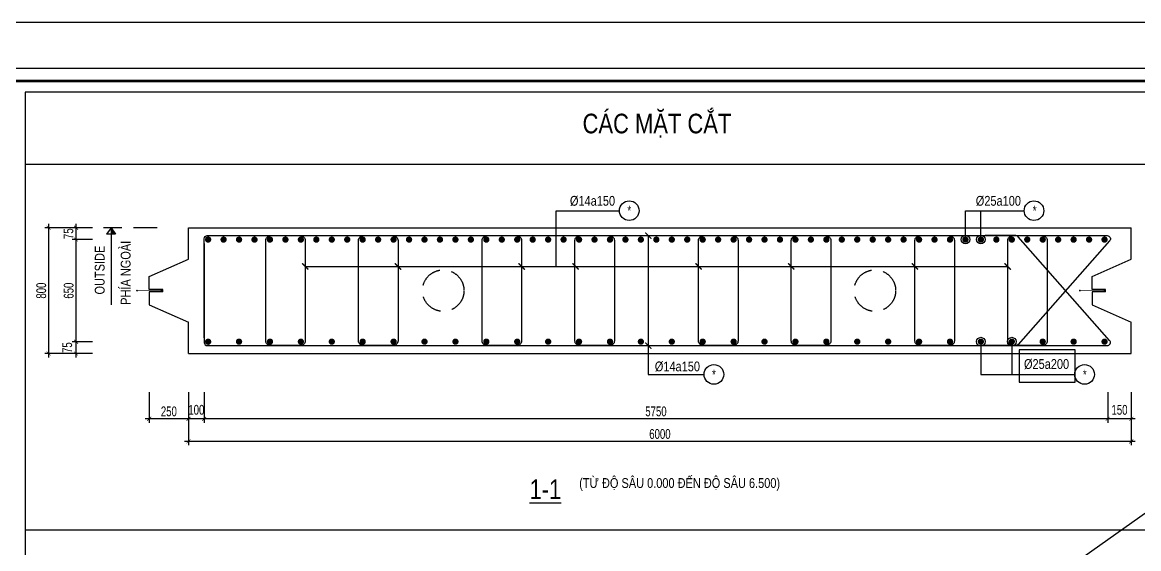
# Model space of a CAD drawing. Extents: x 21 to 2225438, y -14 to 594976.
# Drawn here: x 2213866 to 2220970, y 591625 to 594976 of the extents above; entities that cross this region are included whole.
import ezdxf
from ezdxf.enums import TextEntityAlignment as Align

# ---------------------------------------------------------------- set-up
doc = ezdxf.new("R2010")
doc.units = 0
doc.header["$LTSCALE"] = 1000
doc.header["$MEASUREMENT"] = 0
doc.header["$PDMODE"] = 3
doc.linetypes.add('HIDDEN', pattern=[0.375, 0.25, -0.125])
doc.layers.get('0').update_dxf_attribs({"linetype": 'CONTINUOUS'})
doc.layers.get('Defpoints').update_dxf_attribs({"linetype": 'CONTINUOUS'})
for name, color, linetype in [('CDC-KHUNGTEN', 7, 'CONTINUOUS'), ('CDC.02.DIM', 1, 'CONTINUOUS'), ('CDC.03.BORDER', 3, 'CONTINUOUS'), ('CDC.04.HIDDEN', 8, 'HIDDEN'), ('CDC.05.STEEL', 4, 'CONTINUOUS'), ('CDC.06.TEXT', 2, 'CONTINUOUS'), ('CDC.11.NOTE', 8, 'CONTINUOUS'), ('CDC.14.STEELNUM', 9, 'CONTINUOUS'), ('CDC.15.NOPLOT', 87, 'CONTINUOUS')]:
    doc.layers.add(name, color=color, linetype=linetype)
doc.layers.add('KCS_Plotter', color=11, linetype='CONTINUOUS', plot=False)
doc.styles.add('ARIAL', font='arial.ttf', dxfattribs={"width": 0.6})
doc.styles.add('SMTEXT', font='arial.ttf', dxfattribs={"width": 0.7})
doc.dimstyles.new('DIM25', dxfattribs={"dimscale": 25, "dimtxt": 2.5, "dimasz": 1, "dimexe": 1, "dimexo": 0, "dimgap": 0.6, "dimtad": 1, "dimdec": 0, "dimzin": 13, "dimdsep": 46, "dimtxsty": 'SMTEXT', "dimblk": 'ARCHTICK', "dimblk1": 'ARCHTICK', "dimblk2": 'DOT', "dimcen": 0, "dimdle": 1, "dimclrd": 1, "dimclre": 1, "dimclrt": 2, "dimadec": 0, "dimazin": 0, "dimtfac": 1, "dimtdec": 0, "dimtix": 1, "dimtmove": 2, "dimatfit": 3, "dimldrblk": 'DOT', "dimfxl": 1, "dimtolj": 1, "dimtzin": 13, "dimarcsym": 0})

# ---------------------------------------------------------------- blocks, each defined once
blk = doc.blocks.new('_ARCHTICK')
at = {"color": 0, "linetype": 'ByBlock', "const_width": 0.15}
blk.add_lwpolyline([(-0.5, -0.5), (0.5, 0.5)], dxfattribs=at)
blk = doc.blocks.new('*D105')
at = {"layer": 'CDC.02.DIM', "color": 1, "lineweight": -2, "transparency": 16777216}
for p, q in [((2214033.8, 593693.1), (2214033.8, 592843.1)), ((2214313.1, 593668.1), (2214008.8, 593668.1)), ((2214313.1, 592868.1), (2214008.8, 592868.1))]:
    blk.add_line(p, q, dxfattribs=at)
at = {"layer": 'Defpoints', "color": 0, "transparency": 16777216}
for p in [(2214313.1, 593668.1), (2214033.8, 592868.1), (2214313.1, 592868.1)]:
    blk.add_point(p, dxfattribs=at)
at = {"layer": 'CDC.02.DIM', "color": 1, "lineweight": -2, "transparency": 16777216, "xscale": 25, "yscale": 25, "zscale": 25}
for p, rotation in [((2214033.8, 593668.1), 90), ((2214033.8, 592868.1), 270)]:
    blk.add_blockref('_ARCHTICK', p, dxfattribs=dict(at, rotation=rotation))
at = {"layer": 'CDC.02.DIM', "color": 2, "transparency": 16777216, "insert": (2213986.8, 593268.1), "char_height": 62.5, "attachment_point": 5, "rotation": 90, "style": 'SMTEXT'}
blk.add_mtext('\\A1;800', dxfattribs=at)
blk = doc.blocks.new('_Dot')
at = {"color": 0, "linetype": 'ByBlock', "lineweight": -2}
blk.add_line((-0.5, 0), (-1, 0), dxfattribs=at)
at = {"color": 0, "linetype": 'ByBlock', "const_width": 0.5}
blk.add_lwpolyline([(-0.25, 0, 1), (0.25, 0, 1)], format="xyb", close=True, dxfattribs=at)
blk = doc.blocks.new('*D106')
at = {"layer": 'CDC.02.DIM', "color": 1, "lineweight": -2, "transparency": 16777216}
for p, q in [((2214208.5, 592917.6), (2214208.5, 593618.1)), ((2214313.1, 593593.1), (2214183.5, 593593.1)), ((2214313.1, 592942.6), (2214183.5, 592942.6))]:
    blk.add_line(p, q, dxfattribs=at)
at = {"layer": 'Defpoints', "color": 0, "transparency": 16777216}
for p in [(2214208.5, 593593.1), (2214313.1, 593593.1), (2214313.1, 592942.6)]:
    blk.add_point(p, dxfattribs=at)
at = {"layer": 'CDC.02.DIM', "color": 1, "lineweight": -2, "transparency": 16777216, "xscale": 25, "yscale": 25, "zscale": 25}
for p, rotation in [((2214208.5, 593593.1), 90), ((2214208.5, 592942.6), 270)]:
    blk.add_blockref('_ARCHTICK', p, dxfattribs=dict(at, rotation=rotation))
at = {"layer": 'CDC.02.DIM', "color": 2, "transparency": 16777216, "insert": (2214161.6, 593267.9), "char_height": 62.5, "attachment_point": 5, "rotation": 90, "style": 'SMTEXT'}
blk.add_mtext('\\A1;650', dxfattribs=at)
blk = doc.blocks.new('*D107')
at = {"layer": 'CDC.02.DIM', "color": 1, "lineweight": -2, "transparency": 16777216}
for p, q in [((2214208.5, 593568.1), (2214208.5, 593693.1)), ((2214313.1, 593668.1), (2214183.5, 593668.1)), ((2214313.1, 593593.1), (2214183.5, 593593.1))]:
    blk.add_line(p, q, dxfattribs=at)
at = {"layer": 'Defpoints', "color": 0, "transparency": 16777216}
for p in [(2214208.5, 593668.1), (2214313.1, 593668.1), (2214313.1, 593593.1)]:
    blk.add_point(p, dxfattribs=at)
at = {"layer": 'CDC.02.DIM', "color": 1, "lineweight": -2, "transparency": 16777216, "xscale": 25, "yscale": 25, "zscale": 25}
for p, rotation in [((2214208.5, 593668.1), 90), ((2214208.5, 593593.1), 270)]:
    blk.add_blockref('_ARCHTICK', p, dxfattribs=dict(at, rotation=rotation))
at = {"layer": 'CDC.02.DIM', "color": 2, "transparency": 16777216, "insert": (2214160.1, 593630.6), "char_height": 62.5, "attachment_point": 5, "rotation": 90, "style": 'SMTEXT'}
blk.add_mtext('\\A1;75', dxfattribs=at)
blk = doc.blocks.new('*D108')
at = {"layer": 'CDC.02.DIM', "color": 1, "lineweight": -2, "transparency": 16777216}
for p, q in [((2214313.1, 592942.6), (2214183.5, 592942.6)), ((2214208.5, 592842.7), (2214208.5, 592967.6)), ((2214313.1, 592867.7), (2214183.5, 592867.7))]:
    blk.add_line(p, q, dxfattribs=at)
at = {"layer": 'Defpoints', "color": 0, "transparency": 16777216}
for p in [(2214208.5, 592942.6), (2214313.1, 592942.6), (2214313.1, 592867.7)]:
    blk.add_point(p, dxfattribs=at)
at = {"layer": 'CDC.02.DIM', "color": 1, "lineweight": -2, "transparency": 16777216, "xscale": 25, "yscale": 25, "zscale": 25}
for p, rotation in [((2214208.5, 592942.6), 90), ((2214208.5, 592867.7), 270)]:
    blk.add_blockref('_ARCHTICK', p, dxfattribs=dict(at, rotation=rotation))
at = {"layer": 'CDC.02.DIM', "color": 2, "transparency": 16777216, "insert": (2214152.3, 592905.2), "char_height": 62.5, "attachment_point": 5, "rotation": 90, "style": 'SMTEXT'}
blk.add_mtext('\\A1;75', dxfattribs=at)
blk = doc.blocks.new('A$C06B26F25')
at = {"layer": 'CDC.03.BORDER'}
for p, q in [((704.6, 1583.4), (704.5, 1783.4)), ((954.1, 1474.2), (704.6, 1583.4)), ((954.1, 1390.9), (954.1, 1474.2)), ((868.2, 1375.9), (868.2, 1390.9)), ((868.2, 1390.9), (954.1, 1390.9)), ((868.2, 1375.9), (954.1, 1375.9)), ((954.1, 1375.9), (954.1, 1292.6)), ((954.1, 1292.6), (704.5, 1183.1)), ((704.4, 983.4), (704.5, 1183.1))]:
    blk.add_line(p, q, dxfattribs=at)
at = {"layer": 'CDC.03.BORDER', "const_width": 5.75}
for points in [[(876.5, 1380.5, -1), (876.5, 1386.3, -1)], [(1031.7, 1380.6, -1), (1031.7, 1386.3, -1)]]:
    blk.add_lwpolyline(points, format="xyb", close=True, dxfattribs=at)
at = {"layer": 'CDC.03.BORDER', "const_width": 5}
blk.add_lwpolyline([(1028.8, 1383.3), (879.4, 1383.4)], dxfattribs=at)
blk = doc.blocks.new('*D113')
at = {"layer": 'CDC.02.DIM', "color": 1, "lineweight": -2, "transparency": 16777216}
for p, q in [((2215023.5, 592622.6), (2215023.5, 592427)), ((2220773.4, 592622.6), (2220773.4, 592427)), ((2220798.4, 592452), (2214998.5, 592452))]:
    blk.add_line(p, q, dxfattribs=at)
at = {"layer": 'Defpoints', "color": 0, "transparency": 16777216}
for p in [(2215023.5, 592622.6), (2220773.4, 592622.6), (2215023.5, 592452)]:
    blk.add_point(p, dxfattribs=at)
at = {"layer": 'CDC.02.DIM', "color": 1, "lineweight": -2, "transparency": 16777216, "xscale": 25, "yscale": 25, "zscale": 25, "rotation": 180}
blk.add_blockref('_ARCHTICK', (2215023.5, 592452), dxfattribs=at)
at = {"layer": 'CDC.02.DIM', "color": 1, "lineweight": -2, "transparency": 16777216, "xscale": 25, "yscale": 25, "zscale": 25}
blk.add_blockref('_ARCHTICK', (2220773.4, 592452), dxfattribs=at)
at = {"layer": 'CDC.02.DIM', "color": 2, "transparency": 16777216, "insert": (2217898.5, 592498.9), "char_height": 62.5, "attachment_point": 5, "style": 'SMTEXT'}
blk.add_mtext('\\A1;5750', dxfattribs=at)
blk = doc.blocks.new('*D114')
at = {"layer": 'CDC.02.DIM', "color": 1, "lineweight": -2, "transparency": 16777216}
for p, q in [((2214923.9, 592622.6), (2214923.9, 592427)), ((2215023.5, 592622.6), (2215023.5, 592427)), ((2215048.5, 592452), (2214898.9, 592452))]:
    blk.add_line(p, q, dxfattribs=at)
at = {"layer": 'Defpoints', "color": 0, "transparency": 16777216}
for p in [(2214923.9, 592622.6), (2215023.5, 592622.6), (2214923.9, 592452)]:
    blk.add_point(p, dxfattribs=at)
at = {"layer": 'CDC.02.DIM', "color": 1, "lineweight": -2, "transparency": 16777216, "xscale": 25, "yscale": 25, "zscale": 25, "rotation": 180}
blk.add_blockref('_ARCHTICK', (2214923.9, 592452), dxfattribs=at)
at = {"layer": 'CDC.02.DIM', "color": 1, "lineweight": -2, "transparency": 16777216, "xscale": 25, "yscale": 25, "zscale": 25}
blk.add_blockref('_ARCHTICK', (2215023.5, 592452), dxfattribs=at)
at = {"layer": 'CDC.02.DIM', "color": 2, "transparency": 16777216, "insert": (2214973.7, 592508.9), "char_height": 62.5, "attachment_point": 5, "style": 'SMTEXT'}
blk.add_mtext('\\A1;100', dxfattribs=at)
blk = doc.blocks.new('*D115')
at = {"layer": 'CDC.02.DIM', "color": 1, "lineweight": -2, "transparency": 16777216}
for p, q in [((2214923.9, 592622.6), (2214923.9, 592283.2)), ((2220923.4, 592622.6), (2220923.4, 592283.2)), ((2220948.4, 592308.2), (2214898.9, 592308.2))]:
    blk.add_line(p, q, dxfattribs=at)
at = {"layer": 'Defpoints', "color": 0, "transparency": 16777216}
for p in [(2214923.9, 592622.6), (2220923.4, 592622.6), (2214923.9, 592308.2)]:
    blk.add_point(p, dxfattribs=at)
at = {"layer": 'CDC.02.DIM', "color": 1, "lineweight": -2, "transparency": 16777216, "xscale": 25, "yscale": 25, "zscale": 25, "rotation": 180}
blk.add_blockref('_ARCHTICK', (2214923.9, 592308.2), dxfattribs=at)
at = {"layer": 'CDC.02.DIM', "color": 1, "lineweight": -2, "transparency": 16777216, "xscale": 25, "yscale": 25, "zscale": 25}
blk.add_blockref('_ARCHTICK', (2220923.4, 592308.2), dxfattribs=at)
at = {"layer": 'CDC.02.DIM', "color": 2, "transparency": 16777216, "insert": (2217923.7, 592355.1), "char_height": 62.5, "attachment_point": 5, "style": 'SMTEXT'}
blk.add_mtext('\\A1;6000', dxfattribs=at)
blk = doc.blocks.new('*D116')
at = {"layer": 'CDC.02.DIM', "color": 1, "lineweight": -2, "transparency": 16777216}
for p, q in [((2214673.9, 592622.6), (2214673.9, 592427)), ((2214923.9, 592622.6), (2214923.9, 592427)), ((2214948.9, 592452), (2214648.9, 592452))]:
    blk.add_line(p, q, dxfattribs=at)
at = {"layer": 'Defpoints', "color": 0, "transparency": 16777216}
for p in [(2214673.9, 592622.6), (2214923.9, 592622.6), (2214673.9, 592452)]:
    blk.add_point(p, dxfattribs=at)
at = {"layer": 'CDC.02.DIM', "color": 1, "lineweight": -2, "transparency": 16777216, "xscale": 25, "yscale": 25, "zscale": 25, "rotation": 180}
blk.add_blockref('_ARCHTICK', (2214673.9, 592452), dxfattribs=at)
at = {"layer": 'CDC.02.DIM', "color": 1, "lineweight": -2, "transparency": 16777216, "xscale": 25, "yscale": 25, "zscale": 25}
blk.add_blockref('_ARCHTICK', (2214923.9, 592452), dxfattribs=at)
at = {"layer": 'CDC.02.DIM', "color": 2, "transparency": 16777216, "insert": (2214798.9, 592498.9), "char_height": 62.5, "attachment_point": 5, "style": 'SMTEXT'}
blk.add_mtext('\\A1;250', dxfattribs=at)
blk = doc.blocks.new('*D117')
at = {"layer": 'CDC.02.DIM', "color": 1, "lineweight": -2, "transparency": 16777216}
for p, q in [((2220773.4, 592622.6), (2220773.4, 592427)), ((2220923.4, 592622.6), (2220923.4, 592427)), ((2220948.4, 592452), (2220748.4, 592452))]:
    blk.add_line(p, q, dxfattribs=at)
at = {"layer": 'Defpoints', "color": 0, "transparency": 16777216}
for p in [(2220773.4, 592622.6), (2220923.4, 592622.6), (2220773.4, 592452)]:
    blk.add_point(p, dxfattribs=at)
at = {"layer": 'CDC.02.DIM', "color": 1, "lineweight": -2, "transparency": 16777216, "xscale": 25, "yscale": 25, "zscale": 25, "rotation": 180}
blk.add_blockref('_ARCHTICK', (2220773.4, 592452), dxfattribs=at)
at = {"layer": 'CDC.02.DIM', "color": 1, "lineweight": -2, "transparency": 16777216, "xscale": 25, "yscale": 25, "zscale": 25}
blk.add_blockref('_ARCHTICK', (2220923.4, 592452), dxfattribs=at)
at = {"layer": 'CDC.02.DIM', "color": 2, "transparency": 16777216, "insert": (2220848.4, 592508.9), "char_height": 62.5, "attachment_point": 5, "style": 'SMTEXT'}
blk.add_mtext('\\A1;150', dxfattribs=at)
blk = doc.blocks.new('KHUNG TEN')
at = {"layer": 'CDC-KHUNGTEN', "color": 8}
blk.add_lwpolyline([(75096, 1100), (83000, 1100), (83000, 58300), (3000, 58300), (3000, 1100), (75096, 1100)], dxfattribs=at)
at = {"layer": 'CDC-KHUNGTEN', "color": 255, "lineweight": 60}
blk.add_lwpolyline([(74900, 1400), (74900, 58000), (3300, 58000), (3300, 1400), (74900, 1400)], close=True, dxfattribs=at)
at = {"layer": 'Defpoints', "color": 1, "ltscale": 0.2}
blk.add_lwpolyline([(0, 0), (0, 59400), (84100, 59400), (84100, 0), (0, 0)], close=True, dxfattribs=at)

msp = doc.modelspace()

# ---------------------------------------------------------------- linework, layer by layer
at = {"layer": 'CDC.03.BORDER'}
for p, q in [((2221734.83, 594071.21), (2213885.21, 594071.21)), ((2221734.83, 594071.21), (2213885.21, 594071.21)), ((2214923.44, 593668.09), (2220923.39, 593668.09)), ((2214923.53, 592868.09), (2220923.58, 592868.09))]:
    msp.add_line(p, q, dxfattribs=at)
msp.add_lwpolyline([(2221734.83, 594531.21), (2213885.21, 594531.21), (2213885.21, 579589.07), (2221734.83, 579589.07)], close=True, dxfattribs=at)
msp.add_lwpolyline([(2221734.83, 594531.21), (2213885.21, 594531.21), (2213885.21, 579589.07), (2221734.83, 579589.07)], close=True, dxfattribs=at)
at = {"layer": 'CDC.04.HIDDEN', "ltscale": 0.6}
msp.add_line((2214724.36, 593668.09), (2214383.78, 593668.09), dxfattribs=at)
for centre in [(2216544.8, 593268.09), (2219291.92, 593268.09)]:
    msp.add_circle(centre, 132, dxfattribs=at)
at = {"layer": 'CDC.05.STEEL'}
for points in [[(2215023.51, 592968.09), (2215023.51, 593598.09, -0.4142136), (2215043.51, 593618.09), (2220770.4, 593618.09, -0.6456933), (2220785.41, 593584.87), (2220203.53, 592924.87, -0.2152933), (2220188.53, 592918.09), (2219993.84, 592918.09)], [(2215023.51, 593568.09), (2215023.51, 592938.09, 0.4142136), (2215043.51, 592918.09), (2220770.4, 592918.09, 0.6456933), (2220785.41, 592951.32), (2220203.53, 593611.32, 0.2152933), (2220188.53, 593618.09), (2219993.84, 593618.09)]]:
    msp.add_lwpolyline(points, format="xyb", dxfattribs=at)
for points, const_width in [([(2215055.85, 593600.53, 1), (2215041.71, 593586.39, 1)], 20), ([(2215154.2, 593600.06, 1), (2215140.06, 593585.92, 1)], 20), ([(2215163.32, 593592.99, 1), (2215130.94, 593592.99, 1)], 4.57), ([(2215252.55, 593600.06, 1), (2215238.41, 593585.92, 1)], 20), ([(2215261.67, 593592.99, 1), (2215229.29, 593592.99, 1)], 4.57), ([(2215350.91, 593600.06, 1), (2215336.76, 593585.92, 1)], 20), ([(2215360.02, 593592.99, 1), (2215327.65, 593592.99, 1)], 4.57), ([(2215449.26, 593600.06, 1), (2215435.11, 593585.92, 1)], 20), ([(2215458.37, 593592.99, 1), (2215426, 593592.99, 1)], 4.57), ([(2215547.61, 593600.06, 1), (2215533.46, 593585.92, 1)], 20), ([(2215556.72, 593592.99, 1), (2215524.35, 593592.99, 1)], 4.57), ([(2215645.96, 593600.06, 1), (2215631.82, 593585.92, 1)], 20), ([(2215655.07, 593592.99, 1), (2215622.7, 593592.99, 1)], 4.57), ([(2215744.31, 593600.06, 1), (2215730.17, 593585.92, 1)], 20), ([(2215753.43, 593592.99, 1), (2215721.05, 593592.99, 1)], 4.57), ([(2215842.66, 593600.06, 1), (2215828.52, 593585.92, 1)], 20), ([(2215851.78, 593592.99, 1), (2215819.4, 593592.99, 1)], 4.57), ([(2215941.01, 593600.06, 1), (2215926.87, 593585.92, 1)], 20), ([(2215950.13, 593592.99, 1), (2215917.75, 593592.99, 1)], 4.57), ([(2216039.36, 593600.06, 1), (2216025.22, 593585.92, 1)], 20), ([(2216048.48, 593592.99, 1), (2216016.1, 593592.99, 1)], 4.57), ([(2216137.71, 593600.06, 1), (2216123.57, 593585.92, 1)], 20), ([(2216146.83, 593592.99, 1), (2216114.45, 593592.99, 1)], 4.57), ([(2216236.06, 593600.06, 1), (2216221.92, 593585.92, 1)], 20), ([(2216245.18, 593592.99, 1), (2216212.8, 593592.99, 1)], 4.57), ([(2216334.41, 593600.06, 1), (2216320.27, 593585.92, 1)], 20), ([(2216343.53, 593592.99, 1), (2216311.15, 593592.99, 1)], 4.57), ([(2216432.76, 593600.06, 1), (2216418.62, 593585.92, 1)], 20), ([(2216441.88, 593592.99, 1), (2216409.5, 593592.99, 1)], 4.57), ([(2216531.11, 593600.06, 1), (2216516.97, 593585.92, 1)], 20), ([(2216540.23, 593592.99, 1), (2216507.85, 593592.99, 1)], 4.57), ([(2216629.46, 593600.06, 1), (2216615.32, 593585.92, 1)], 20), ([(2216638.58, 593592.99, 1), (2216606.21, 593592.99, 1)], 4.57), ([(2216727.82, 593600.06, 1), (2216713.67, 593585.92, 1)], 20), ([(2216736.93, 593592.99, 1), (2216704.56, 593592.99, 1)], 4.57), ([(2216826.17, 593600.06, 1), (2216812.02, 593585.92, 1)], 20), ([(2216835.28, 593592.99, 1), (2216802.91, 593592.99, 1)], 4.57), ([(2216924.52, 593600.06, 1), (2216910.37, 593585.92, 1)], 20), ([(2216933.63, 593592.99, 1), (2216901.26, 593592.99, 1)], 4.57), ([(2217022.87, 593600.06, 1), (2217008.73, 593585.92, 1)], 20), ([(2217031.99, 593592.99, 1), (2216999.61, 593592.99, 1)], 4.57), ([(2217121.22, 593600.06, 1), (2217107.08, 593585.92, 1)], 20), ([(2217130.34, 593592.99, 1), (2217097.96, 593592.99, 1)], 4.57), ([(2217219.57, 593600.06, 1), (2217205.43, 593585.92, 1)], 20), ([(2217228.69, 593592.99, 1), (2217196.31, 593592.99, 1)], 4.57), ([(2217317.92, 593600.06, 1), (2217303.78, 593585.92, 1)], 20), ([(2217327.04, 593592.99, 1), (2217294.66, 593592.99, 1)], 4.57), ([(2217416.27, 593600.06, 1), (2217402.13, 593585.92, 1)], 20), ([(2217425.39, 593592.99, 1), (2217393.01, 593592.99, 1)], 4.57), ([(2217514.62, 593600.06, 1), (2217500.48, 593585.92, 1)], 20), ([(2217523.74, 593592.99, 1), (2217491.36, 593592.99, 1)], 4.57), ([(2217612.97, 593600.06, 1), (2217598.83, 593585.92, 1)], 20), ([(2217622.09, 593592.99, 1), (2217589.71, 593592.99, 1)], 4.57), ([(2217711.32, 593600.06, 1), (2217697.18, 593585.92, 1)], 20), ([(2217720.44, 593592.99, 1), (2217688.06, 593592.99, 1)], 4.57), ([(2217809.67, 593600.06, 1), (2217795.53, 593585.92, 1)], 20), ([(2217818.79, 593592.99, 1), (2217786.41, 593592.99, 1)], 4.57), ([(2217908.02, 593600.06, 1), (2217893.88, 593585.92, 1)], 20), ([(2217917.14, 593592.99, 1), (2217884.77, 593592.99, 1)], 4.57), ([(2218006.38, 593600.06, 1), (2217992.23, 593585.92, 1)], 20), ([(2218015.49, 593592.99, 1), (2217983.12, 593592.99, 1)], 4.57), ([(2218104.73, 593600.06, 1), (2218090.58, 593585.92, 1)], 20), ([(2218113.84, 593592.99, 1), (2218081.47, 593592.99, 1)], 4.57), ([(2218203.08, 593600.06, 1), (2218188.93, 593585.92, 1)], 20), ([(2218212.19, 593592.99, 1), (2218179.82, 593592.99, 1)], 4.57), ([(2218301.43, 593600.06, 1), (2218287.29, 593585.92, 1)], 20), ([(2218310.54, 593592.99, 1), (2218278.17, 593592.99, 1)], 4.57), ([(2218399.78, 593600.06, 1), (2218385.64, 593585.92, 1)], 20), ([(2218408.9, 593592.99, 1), (2218376.52, 593592.99, 1)], 4.57), ([(2218498.13, 593600.06, 1), (2218483.99, 593585.92, 1)], 20), ([(2218507.25, 593592.99, 1), (2218474.87, 593592.99, 1)], 4.57), ([(2218596.48, 593600.06, 1), (2218582.34, 593585.92, 1)], 20), ([(2218605.6, 593592.99, 1), (2218573.22, 593592.99, 1)], 4.57), ([(2218694.83, 593600.06, 1), (2218680.69, 593585.92, 1)], 20), ([(2218703.95, 593592.99, 1), (2218671.57, 593592.99, 1)], 4.57), ([(2218793.18, 593600.06, 1), (2218779.04, 593585.92, 1)], 20), ([(2218802.3, 593592.99, 1), (2218769.92, 593592.99, 1)], 4.57), ([(2218891.53, 593600.06, 1), (2218877.39, 593585.92, 1)], 20), ([(2218900.65, 593592.99, 1), (2218868.27, 593592.99, 1)], 4.57), ([(2218989.88, 593600.06, 1), (2218975.74, 593585.92, 1)], 20), ([(2218999, 593592.99, 1), (2218966.62, 593592.99, 1)], 4.57), ([(2219088.23, 593600.06, 1), (2219074.09, 593585.92, 1)], 20), ([(2219097.35, 593592.99, 1), (2219064.97, 593592.99, 1)], 4.57), ([(2219186.58, 593600.06, 1), (2219172.44, 593585.92, 1)], 20), ([(2219195.7, 593592.99, 1), (2219163.32, 593592.99, 1)], 4.57), ([(2219284.94, 593600.06, 1), (2219270.79, 593585.92, 1)], 20), ([(2219294.05, 593592.99, 1), (2219261.68, 593592.99, 1)], 4.57), ([(2219383.29, 593600.06, 1), (2219369.14, 593585.92, 1)], 20), ([(2219392.4, 593592.99, 1), (2219360.03, 593592.99, 1)], 4.57), ([(2219481.64, 593600.06, 1), (2219467.49, 593585.92, 1)], 20), ([(2219490.75, 593592.99, 1), (2219458.38, 593592.99, 1)], 4.57), ([(2219579.99, 593600.06, 1), (2219565.85, 593585.92, 1)], 20), ([(2219589.1, 593592.99, 1), (2219556.73, 593592.99, 1)], 4.57), ([(2219678.34, 593600.06, 1), (2219664.2, 593585.92, 1)], 20), ([(2219687.46, 593592.99, 1), (2219655.08, 593592.99, 1)], 4.57), ([(2219776.69, 593600.06, 1), (2219762.55, 593585.92, 1)], 20), ([(2219785.81, 593592.99, 1), (2219753.43, 593592.99, 1)], 4.57), ([(2219875.04, 593600.06, 1), (2219860.9, 593585.92, 1)], 20), ([(2219884.16, 593592.99, 1), (2219851.78, 593592.99, 1)], 4.57), ([(2219973.39, 593600.06, 1), (2219959.25, 593585.92, 1)], 20), ([(2219982.51, 593592.99, 1), (2219950.13, 593592.99, 1)], 4.57), ([(2220071.74, 593600.06, 1), (2220057.6, 593585.92, 1)], 20), ([(2220080.86, 593592.99, 1), (2220048.48, 593592.99, 1)], 4.57), ([(2220170.09, 593600.06, 1), (2220155.95, 593585.92, 1)], 20), ([(2220179.21, 593592.99, 1), (2220146.83, 593592.99, 1)], 4.57), ([(2220268.44, 593600.06, 1), (2220254.3, 593585.92, 1)], 20), ([(2220277.56, 593592.99, 1), (2220245.18, 593592.99, 1)], 4.57), ([(2220366.79, 593600.06, 1), (2220352.65, 593585.92, 1)], 20), ([(2220375.91, 593592.99, 1), (2220343.53, 593592.99, 1)], 4.57), ([(2220465.14, 593600.06, 1), (2220451, 593585.92, 1)], 20), ([(2220474.26, 593592.99, 1), (2220441.88, 593592.99, 1)], 4.57), ([(2220563.49, 593600.06, 1), (2220549.35, 593585.92, 1)], 20), ([(2220572.61, 593592.99, 1), (2220540.24, 593592.99, 1)], 4.57), ([(2220661.85, 593600.06, 1), (2220647.7, 593585.92, 1)], 20), ([(2220670.96, 593592.99, 1), (2220638.59, 593592.99, 1)], 4.57), ([(2220760.2, 593600.06, 1), (2220746.05, 593585.92, 1)], 20), ([(2220769.31, 593592.99, 1), (2220736.94, 593592.99, 1)], 4.57), ([(2215055.85, 592935.66, -1), (2215041.71, 592949.8, -1)], 20), ([(2215252.55, 592936.13, -1), (2215238.41, 592950.27, -1)], 20), ([(2215261.67, 592943.2, -1), (2215229.29, 592943.2, -1)], 4.57), ([(2215449.26, 592936.13, -1), (2215435.11, 592950.27, -1)], 20), ([(2215458.37, 592943.2, -1), (2215426, 592943.2, -1)], 4.57), ([(2215645.96, 592936.13, -1), (2215631.82, 592950.27, -1)], 20), ([(2215655.07, 592943.2, -1), (2215622.7, 592943.2, -1)], 4.57), ([(2215842.66, 592936.13, -1), (2215828.52, 592950.27, -1)], 20), ([(2215851.78, 592943.2, -1), (2215819.4, 592943.2, -1)], 4.57), ([(2216039.36, 592936.13, -1), (2216025.22, 592950.27, -1)], 20), ([(2216048.48, 592943.2, -1), (2216016.1, 592943.2, -1)], 4.57), ([(2216236.06, 592936.13, -1), (2216221.92, 592950.27, -1)], 20), ([(2216245.18, 592943.2, -1), (2216212.8, 592943.2, -1)], 4.57), ([(2216432.76, 592936.13, -1), (2216418.62, 592950.27, -1)], 20), ([(2216441.88, 592943.2, -1), (2216409.5, 592943.2, -1)], 4.57), ([(2216629.46, 592936.13, -1), (2216615.32, 592950.27, -1)], 20), ([(2216638.58, 592943.2, -1), (2216606.21, 592943.2, -1)], 4.57), ([(2216826.17, 592936.13, -1), (2216812.02, 592950.27, -1)], 20), ([(2216835.28, 592943.2, -1), (2216802.91, 592943.2, -1)], 4.57), ([(2217022.87, 592936.13, -1), (2217008.73, 592950.27, -1)], 20), ([(2217031.99, 592943.2, -1), (2216999.61, 592943.2, -1)], 4.57), ([(2217219.57, 592936.13, -1), (2217205.43, 592950.27, -1)], 20), ([(2217228.69, 592943.2, -1), (2217196.31, 592943.2, -1)], 4.57), ([(2217416.27, 592936.13, -1), (2217402.13, 592950.27, -1)], 20), ([(2217425.39, 592943.2, -1), (2217393.01, 592943.2, -1)], 4.57), ([(2217612.97, 592936.13, -1), (2217598.83, 592950.27, -1)], 20), ([(2217622.09, 592943.2, -1), (2217589.71, 592943.2, -1)], 4.57), ([(2217809.67, 592936.13, -1), (2217795.53, 592950.27, -1)], 20), ([(2217818.79, 592943.2, -1), (2217786.41, 592943.2, -1)], 4.57), ([(2218006.38, 592936.13, -1), (2217992.23, 592950.27, -1)], 20), ([(2218015.49, 592943.2, -1), (2217983.12, 592943.2, -1)], 4.57), ([(2218203.08, 592936.13, -1), (2218188.93, 592950.27, -1)], 20), ([(2218212.19, 592943.2, -1), (2218179.82, 592943.2, -1)], 4.57), ([(2218399.78, 592936.13, -1), (2218385.64, 592950.27, -1)], 20), ([(2218408.9, 592943.2, -1), (2218376.52, 592943.2, -1)], 4.57), ([(2218596.48, 592936.13, -1), (2218582.34, 592950.27, -1)], 20), ([(2218605.6, 592943.2, -1), (2218573.22, 592943.2, -1)], 4.57), ([(2218793.18, 592936.13, -1), (2218779.04, 592950.27, -1)], 20), ([(2218802.3, 592943.2, -1), (2218769.92, 592943.2, -1)], 4.57), ([(2218989.88, 592936.13, -1), (2218975.74, 592950.27, -1)], 20), ([(2218999, 592943.2, -1), (2218966.62, 592943.2, -1)], 4.57), ([(2219186.58, 592936.13, -1), (2219172.44, 592950.27, -1)], 20), ([(2219195.7, 592943.2, -1), (2219163.32, 592943.2, -1)], 4.57), ([(2219383.29, 592936.13, -1), (2219369.14, 592950.27, -1)], 20), ([(2219392.4, 592943.2, -1), (2219360.03, 592943.2, -1)], 4.57), ([(2219579.99, 592936.13, -1), (2219565.85, 592950.27, -1)], 20), ([(2219589.1, 592943.2, -1), (2219556.73, 592943.2, -1)], 4.57), ([(2219776.69, 592936.13, -1), (2219762.55, 592950.27, -1)], 20), ([(2219785.81, 592943.2, -1), (2219753.43, 592943.2, -1)], 4.57), ([(2219973.39, 592936.13, -1), (2219959.25, 592950.27, -1)], 20), ([(2219982.51, 592943.2, -1), (2219950.13, 592943.2, -1)], 4.57), ([(2220170.09, 592936.13, -1), (2220155.95, 592950.27, -1)], 20), ([(2220179.21, 592943.2, -1), (2220146.83, 592943.2, -1)], 4.57), ([(2220366.79, 592936.13, -1), (2220352.65, 592950.27, -1)], 20), ([(2220375.91, 592943.2, -1), (2220343.53, 592943.2, -1)], 4.57), ([(2220563.49, 592936.13, -1), (2220549.35, 592950.27, -1)], 20), ([(2220572.61, 592943.2, -1), (2220540.24, 592943.2, -1)], 4.57), ([(2220760.2, 592936.13, -1), (2220746.05, 592950.27, -1)], 20), ([(2220769.31, 592943.2, -1), (2220736.94, 592943.2, -1)], 4.57)]:
    msp.add_lwpolyline(points, format="xyb", close=True, dxfattribs=dict(at, const_width=const_width))
for points in [[(2215666.98, 593588.09), (2215666.98, 592948.09, -0.4142136), (2215636.98, 592918.09), (2215445.86, 592918.09, -0.4142136), (2215415.86, 592948.09), (2215415.86, 593588.09, -0.4142136), (2215445.86, 593618.09), (2215636.98, 593618.09, -0.4142136)], [(2216257.09, 593588.09), (2216257.09, 592948.09, -0.4142136), (2216227.09, 592918.09), (2216035.96, 592918.09, -0.4142136), (2216005.96, 592948.09), (2216005.96, 593588.09, -0.4142136), (2216035.96, 593618.09), (2216227.09, 593618.09, -0.4142136)], [(2217043.89, 593588.09), (2217043.89, 592948.09, -0.4142136), (2217013.89, 592918.09), (2216822.77, 592918.09, -0.4142136), (2216792.77, 592948.09), (2216792.77, 593588.09, -0.4142136), (2216822.77, 593618.09), (2217013.89, 593618.09, -0.4142136)], [(2217634, 593588.09), (2217634, 592948.09, -0.4142136), (2217604, 592918.09), (2217412.87, 592918.09, -0.4142136), (2217382.87, 592948.09), (2217382.87, 593588.09, -0.4142136), (2217412.87, 593618.09), (2217604, 593618.09, -0.4142136)], [(2218420.81, 593588.09), (2218420.81, 592948.09, -0.4142136), (2218390.81, 592918.09), (2218199.68, 592918.09, -0.4142136), (2218169.68, 592948.09), (2218169.68, 593588.09, -0.4142136), (2218199.68, 593618.09), (2218390.81, 593618.09, -0.4142136)], [(2219010.91, 593588.09), (2219010.91, 592948.09, -0.4142136), (2218980.91, 592918.09), (2218789.78, 592918.09, -0.4142136), (2218759.78, 592948.09), (2218759.78, 593588.09, -0.4142136), (2218789.78, 593618.09), (2218980.91, 593618.09, -0.4142136)], [(2219797.72, 593588.09), (2219797.72, 592948.09, -0.4142136), (2219767.72, 592918.09), (2219576.59, 592918.09, -0.4142136), (2219546.59, 592948.09), (2219546.59, 593588.09, -0.4142136), (2219576.59, 593618.09), (2219767.72, 593618.09, -0.4142136)], [(2220387.82, 593588.09), (2220387.82, 592948.09, -0.4142136), (2220357.82, 592918.09), (2220166.69, 592918.09, -0.4142136), (2220136.69, 592948.09), (2220136.69, 593588.09, -0.4142136), (2220166.69, 593618.09), (2220357.82, 593618.09, -0.4142136)]]:
    msp.add_lwpolyline(points, format="xyb", close=True, dxfattribs=at)
at = {"layer": 'CDC.11.NOTE', "lineweight": -2, "ltscale": 5}
for p, q in [((2217263.84, 593422.17), (2217263.84, 593777.17)), ((2217263.84, 593777.17), (2217665.95, 593777.17)), ((2219867.97, 593777.17), (2220241.53, 593777.17)), ((2219867.97, 593592.99), (2219867.97, 593777.17)), ((2219966.32, 593592.99), (2219966.32, 593777.17)), ((2217850.01, 593618.09), (2217850.01, 592734.46)), ((2215666.98, 593422.17), (2220136.69, 593422.17)), ((2219966.32, 592943.2), (2219966.32, 592734.46)), ((2220163.02, 592943.2), (2220163.02, 592734.46)), ((2217850.01, 592734.46), (2218204.86, 592734.46)), ((2219966.32, 592734.46), (2220563.64, 592734.46))]:
    msp.add_line(p, q, dxfattribs=at)
at = {"layer": 'CDC.11.NOTE'}
for p, q in [((2214430.85, 593668.09), (2214401.85, 593626.71)), ((2214459.85, 593626.71), (2214401.85, 593626.71)), ((2214430.85, 593668.09), (2214459.85, 593626.71)), ((2214430.85, 593668.09), (2214430.85, 593176.66))]:
    msp.add_line(p, q, dxfattribs=at)
for points in [[(2217830.1, 593638, 8.4, 8.4, 0), (2217869.92, 593598.19, 12, 12, 0)], [(2215647.08, 593442.07, 8.4, 8.4, 0), (2215686.89, 593402.26, 12, 12, 0)], [(2216237.18, 593442.07, 8.4, 8.4, 0), (2216277, 593402.26, 12, 12, 0)], [(2217023.99, 593442.07, 8.4, 8.4, 0), (2217063.8, 593402.26, 12, 12, 0)], [(2217367.15, 593442.07, 8.4, 8.4, 0), (2217406.97, 593402.26, 12, 12, 0)], [(2218149.77, 593442.07, 8.4, 8.4, 0), (2218189.59, 593402.26, 12, 12, 0)], [(2218739.88, 593442.07, 8.4, 8.4, 0), (2218779.69, 593402.26, 12, 12, 0)], [(2219526.68, 593442.07, 8.4, 8.4, 0), (2219566.5, 593402.26, 12, 12, 0)], [(2220116.79, 593442.07, 8.4, 8.4, 0), (2220156.6, 593402.26, 12, 12, 0)], [(2217830.1, 592938, 8.4, 8.4, 0), (2217869.92, 592898.19, 12, 12, 0)]]:
    msp.add_lwpolyline(points, format="xyseb", dxfattribs=at)
at = {"layer": 'CDC.11.NOTE', "lineweight": -2, "ltscale": 5}
for centre in [(2219867.97, 593592.99), (2219966.32, 593592.99), (2219966.32, 592943.2), (2220163.02, 592943.2)]:
    msp.add_circle(centre, 27.56, dxfattribs=at)
at = {"layer": 'CDC.11.NOTE'}
msp.add_solid([(2214459.85, 593626.71), (2214430.85, 593668.09), (2214430.85, 593626.71), (2214430.85, 593668.09)], dxfattribs=at)
at = {"layer": 'CDC.14.STEELNUM'}
for centre in [(2217728.45, 593777.17), (2220304.03, 593777.17), (2218267.36, 592734.46), (2220626.14, 592734.46)]:
    msp.add_circle(centre, 62.5, dxfattribs=at)
at = {"layer": 'CDC.15.NOPLOT'}
msp.add_line((2221734.83, 591742.83), (2213885.21, 591742.83), dxfattribs=at)
at = {"layer": 'Defpoints', "linetype": 'HIDDEN'}
msp.add_line((2221734.83, 591742.83), (2213885.21, 591742.83), dxfattribs=at)
msp.add_line((2221734.83, 591742.83), (2213885.21, 591742.83), dxfattribs=at)
msp.add_line((2221734.83, 591742.83), (2213885.21, 591742.83), dxfattribs=at)
msp.add_line((2221734.83, 591742.83), (2213885.21, 591742.83), dxfattribs=at)
at = {"layer": 'Defpoints', "color": 1}
msp.add_lwpolyline([(2220209.35, 592685.24), (2220566.43, 592685.24), (2220566.43, 592892.2), (2220209.35, 592892.2)], close=True, dxfattribs=at)
at = {"layer": 'KCS_Plotter'}
msp.add_line((2225437.82, 594976.42), (2202968.82, 579106.52), dxfattribs=at)

# ---------------------------------------------------------------- block references
at = {"layer": 'CDC.05.STEEL', "xscale": -1}
for p in [(2215628.04, 591884.7), (2221628, 591884.7)]:
    msp.add_blockref('A$C06B26F25', p, dxfattribs=at)
at = {"layer": 'CDC.06.TEXT', "xscale": 0.267170035669908, "yscale": 0.267170035669908, "zscale": 0.267170035669908}
msp.add_blockref('KHUNG TEN', (2202968.82, 579106.52), dxfattribs=at)

# ---------------------------------------------------------------- texts
at = {"layer": 'CDC.06.TEXT', "style": 'ARIAL', "width": 0.8}
msp.add_text('CÁC MẶT CẮT', height=125, dxfattribs=at).set_placement((2217904.96, 594269.51), align=Align.CENTER)
for s, height, p in [('%%C14a150', 62.5, (2217494.76, 593839.9)), ('%%C25a100', 62.5, (2220077.5, 593839.9)), ('%%C25a200', 62.5, (2220384.07, 592800.98)), ('%%C14a150', 62.5, (2218035.08, 592785.65)), ('%%U1-1', 125, (2217194.89, 592003.7)), ('(TỪ ĐỘ SÂU 0.000 ĐẾN ĐỘ SÂU 6.500)', 62.5, (2218049.24, 592043.19))]:
    msp.add_text(s, height=height, dxfattribs=at).set_placement(p, align=Align.MIDDLE)
for s, p in [('OUTSIDE', (2214358.72, 593398.75)), ('PHÍA NGOÀI', (2214516.06, 593381.61))]:
    msp.add_text(s, height=62.5, rotation=90, dxfattribs=at).set_placement(p, align=Align.MIDDLE)
at = {"layer": 'CDC.14.STEELNUM', "style": 'ARIAL', "width": 0.7}
for p in [(2217728.51, 593777.17), (2220308.6, 593777.17), (2218267.27, 592734.46), (2220627.57, 592734.46)]:
    msp.add_text('*', height=62.5, dxfattribs=at).set_placement(p, align=Align.MIDDLE_CENTER)

# ---------------------------------------------------------------- dimensions: what is measured, and where the dimension line sits
at = {"layer": 'CDC.02.DIM'}
for base, p1, p2, angle, picture, middle in [((2214033.76, 592868.09), (2214313.06, 593668.09), (2214313.06, 592868.09), 270, '*D105', (2213986.84, 593268.09)), ((2214208.525, 593593.1486), (2214313.0568, 592942.6487), (2214313.0568, 593593.1486), 270, '*D106', (2214161.6142, 593267.8987)), ((2214673.94, 592452.01), (2214923.91, 592622.57), (2214673.94, 592622.57), 180, '*D116', (2214798.92, 592498.93)), ((2214923.91, 592308.21), (2220923.44, 592622.57), (2214923.91, 592622.57), 180, '*D115', (2217923.67, 592355.12)), ((2215023.51, 592452.01), (2220773.44, 592622.57), (2215023.51, 592622.57), 180, '*D113', (2217898.48, 592498.93))]:
    dim = msp.add_linear_dim(base=base, p1=p1, p2=p2, angle=angle, dimstyle='DIM25', dxfattribs=at)
    dim.commit()
    dim.dimension.update_dxf_attribs({"geometry": picture, "text_midpoint": middle})
for base, p1, p2, angle, picture, middle in [((2214208.53, 593668.09), (2214313.06, 593593.15), (2214313.06, 593668.09), 90, '*D107', (2214160.09, 593630.62)), ((2214208.53, 592942.65), (2214313.06, 592867.7), (2214313.06, 592942.65), 90, '*D108', (2214152.31, 592905.18)), ((2214923.91, 592452.01), (2215023.51, 592622.57), (2214923.91, 592622.57), 180, '*D114', (2214973.71, 592508.93)), ((2220773.44, 592452.01), (2220923.44, 592622.57), (2220773.44, 592622.57), 180, '*D117', (2220848.44, 592508.93))]:
    dim = msp.add_linear_dim(base=base, p1=p1, p2=p2, angle=angle, dimstyle='DIM25', dxfattribs=at)
    dim.commit()
    dim.dimension.update_dxf_attribs({"geometry": picture, "text_midpoint": middle, "dimtype": 160})

doc.saveas('drawing.dxf')
